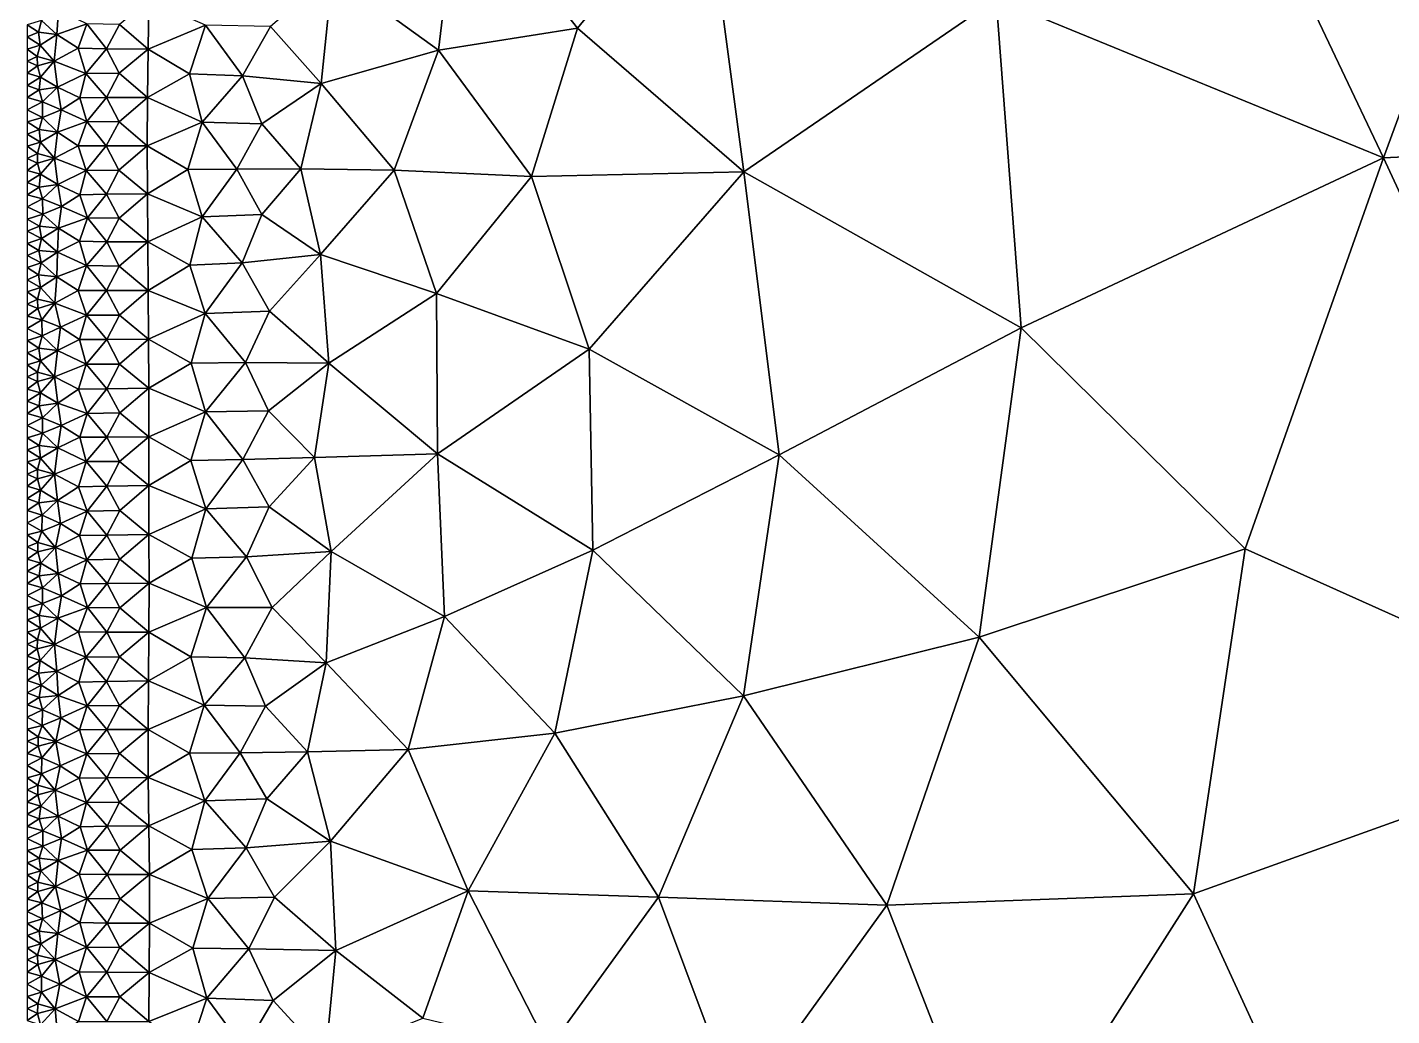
# Model space of a CAD drawing. Header units: metres. Extents: x 0 to 72, y -280 to 0.
# Drawn here: x 0.2 to 22.68, y -97.57 to -81.28 of the extents above; entities that cross this region are included whole.
import ezdxf

# ---------------------------------------------------------------- set-up
doc = ezdxf.new("R2010")
doc.units = ezdxf.units.M

msp = doc.modelspace()

# ---------------------------------------------------------------- linework, layer by layer
at = {"layer": 'layer', "color": 0}
for points in [[(22.5477, -83.4342), (25.9677, -74.1256), (19.5808, -77.1891)], [(32.4599, -82.9655), (25.9677, -74.1256), (22.5477, -83.4342)], [(22.5477, -83.4342), (19.5808, -77.1891), (16.1632, -80.8163)], [(7.31518, -78.8175), (5.22955, -80.3966), (6.97713, -81.658)], [(9.26781, -81.2974), (7.31518, -78.8175), (6.97713, -81.658)], [(9.26781, -81.2974), (11.3529, -78.7464), (7.31518, -78.8175)], [(12.0063, -83.6623), (11.3529, -78.7464), (9.26781, -81.2974)], [(12.0063, -83.6623), (16.1632, -80.8163), (11.3529, -78.7464)], [(5.22955, -80.3966), (4.20639, -81.268), (5.044, -82.2097)], [(5.22955, -80.3966), (5.044, -82.2097), (6.97713, -81.658)], [(2.20169, -80.8409), (1.72063, -81.2363), (2.19287, -81.6421)], [(2.20169, -80.8409), (2.19287, -81.6421), (3.13598, -81.2492)], [(16.5774, -86.2342), (16.1632, -80.8163), (12.0063, -83.6623)], [(16.5774, -86.2342), (22.5477, -83.4342), (16.1632, -80.8163)], [(0.714397, -80.9994), (0.431498, -81.1684), (0.687409, -81.4002)], [(0.714397, -80.9994), (0.687409, -81.4002), (1.17971, -81.2245)], [(0.431498, -81.1684), (0.2, -81.241), (0.386723, -81.3652)], [(0.2, -81.241), (0.2, -81.4412), (0.386723, -81.3652)], [(0.386723, -81.3652), (0.2, -81.4412), (0.414214, -81.5749)], [(0.431498, -81.1684), (0.386723, -81.3652), (0.687409, -81.4002)], [(0.386723, -81.3652), (0.414214, -81.5749), (0.687409, -81.4002)], [(1.17971, -81.2245), (0.687409, -81.4002), (1.03721, -81.6288)], [(1.17971, -81.2245), (1.03721, -81.6288), (1.50266, -81.6363)], [(1.17971, -81.2245), (1.50266, -81.6363), (1.72063, -81.2363)], [(1.72063, -81.2363), (1.50266, -81.6363), (2.19287, -81.6421)], [(3.13598, -81.2492), (2.19287, -81.6421), (2.87479, -82.0506)], [(3.13598, -81.2492), (2.87479, -82.0506), (3.74427, -82.0806)], [(3.13598, -81.2492), (3.74427, -82.0806), (4.20639, -81.268)], [(4.20639, -81.268), (3.74427, -82.0806), (5.044, -82.2097)], [(8.50679, -83.7394), (9.26781, -81.2974), (6.97713, -81.658)], [(8.50679, -83.7394), (12.0063, -83.6623), (9.26781, -81.2974)], [(0.2, -81.4412), (0.2, -81.6413), (0.414214, -81.5749)], [(0.414214, -81.5749), (0.2, -81.6413), (0.365286, -81.7629)], [(0.414214, -81.5749), (0.365286, -81.7629), (0.645057, -81.8384)], [(0.687409, -81.4002), (0.414214, -81.5749), (0.645057, -81.8384)], [(0.687409, -81.4002), (0.645057, -81.8384), (1.03721, -81.6288)], [(0.2, -81.6413), (0.2, -81.8415), (0.365286, -81.7629)], [(0.365286, -81.7629), (0.2, -81.8415), (0.365823, -81.9178)], [(0.365286, -81.7629), (0.365823, -81.9178), (0.645057, -81.8384)], [(1.03721, -81.6288), (0.645057, -81.8384), (1.16703, -82.0438)], [(1.03721, -81.6288), (1.16703, -82.0438), (1.50266, -81.6363)], [(1.50266, -81.6363), (1.16703, -82.0438), (1.71233, -82.0414)], [(1.50266, -81.6363), (1.71233, -82.0414), (2.19287, -81.6421)], [(2.19287, -81.6421), (1.71233, -82.0414), (2.18275, -82.4426)], [(2.19287, -81.6421), (2.18275, -82.4426), (2.87479, -82.0506)], [(6.97713, -81.658), (5.044, -82.2097), (6.24496, -83.6361)], [(6.24496, -83.6361), (8.50679, -83.7394), (6.97713, -81.658)], [(0.2, -81.8415), (0.2, -82.0416), (0.365823, -81.9178)], [(0.365823, -81.9178), (0.2, -82.0416), (0.417629, -82.1045)], [(0.2, -82.0416), (0.2, -82.2418), (0.417629, -82.1045)], [(0.365823, -81.9178), (0.417629, -82.1045), (0.645057, -81.8384)], [(0.645057, -81.8384), (0.417629, -82.1045), (0.699937, -82.2721)], [(0.645057, -81.8384), (0.699937, -82.2721), (1.16703, -82.0438)], [(1.16703, -82.0438), (0.699937, -82.2721), (1.0637, -82.4473)], [(1.16703, -82.0438), (1.0637, -82.4473), (1.50488, -82.442)], [(1.16703, -82.0438), (1.50488, -82.442), (1.71233, -82.0414)], [(1.71233, -82.0414), (1.50488, -82.442), (2.18275, -82.4426)], [(2.87479, -82.0506), (2.18275, -82.4426), (3.08194, -82.847)], [(2.87479, -82.0506), (3.08194, -82.847), (3.74427, -82.0806)], [(0.417629, -82.1045), (0.2, -82.2418), (0.393852, -82.3149)], [(0.2, -82.2418), (0.2, -82.442), (0.393852, -82.3149)], [(0.417629, -82.1045), (0.393852, -82.3149), (0.699937, -82.2721)], [(0.393852, -82.3149), (0.450537, -82.5137), (0.699937, -82.2721)], [(0.699937, -82.2721), (0.450537, -82.5137), (0.758349, -82.6416)], [(0.699937, -82.2721), (0.758349, -82.6416), (1.0637, -82.4473)], [(3.74427, -82.0806), (3.08194, -82.847), (4.06466, -82.8713)], [(3.74427, -82.0806), (4.06466, -82.8713), (5.044, -82.2097)], [(5.044, -82.2097), (4.06466, -82.8713), (4.7096, -83.6154)], [(5.044, -82.2097), (4.7096, -83.6154), (6.24496, -83.6361)], [(0.393852, -82.3149), (0.2, -82.442), (0.450537, -82.5137)], [(0.2, -82.442), (0.2, -82.6421), (0.450537, -82.5137)], [(1.0637, -82.4473), (0.758349, -82.6416), (1.18344, -82.8363)], [(1.0637, -82.4473), (1.18344, -82.8363), (1.50488, -82.442)], [(1.50488, -82.442), (1.18344, -82.8363), (1.71222, -82.8396)], [(1.50488, -82.442), (1.71222, -82.8396), (2.18275, -82.4426)], [(2.18275, -82.4426), (1.71222, -82.8396), (2.17643, -83.2373)], [(2.18275, -82.4426), (2.17643, -83.2373), (3.08194, -82.847)], [(0.450537, -82.5137), (0.2, -82.6421), (0.450513, -82.7697)], [(0.2, -82.6421), (0.2, -82.8423), (0.450513, -82.7697)], [(0.450537, -82.5137), (0.450513, -82.7697), (0.758349, -82.6416)], [(0.758349, -82.6416), (0.450513, -82.7697), (0.699696, -83.0101)], [(0.758349, -82.6416), (0.699696, -83.0101), (1.18344, -82.8363)], [(0.450513, -82.7697), (0.2, -82.8423), (0.393839, -82.9686)], [(0.2, -82.8423), (0.2, -83.0424), (0.393839, -82.9686)], [(0.450513, -82.7697), (0.393839, -82.9686), (0.699696, -83.0101)], [(1.18344, -82.8363), (0.699696, -83.0101), (1.04107, -83.234)], [(1.18344, -82.8363), (1.04107, -83.234), (1.49971, -83.2384)], [(1.18344, -82.8363), (1.49971, -83.2384), (1.71222, -82.8396)], [(1.71222, -82.8396), (1.49971, -83.2384), (2.17643, -83.2373)], [(3.08194, -82.847), (2.17643, -83.2373), (2.84376, -83.6276)], [(3.08194, -82.847), (2.84376, -83.6276), (3.6524, -83.6219)], [(3.08194, -82.847), (3.6524, -83.6219), (4.06466, -82.8713)], [(4.06466, -82.8713), (3.6524, -83.6219), (4.7096, -83.6154)], [(0.393839, -82.9686), (0.2, -83.0424), (0.418299, -83.1783)], [(0.2, -83.0424), (0.2, -83.2426), (0.418299, -83.1783)], [(0.418299, -83.1783), (0.2, -83.2426), (0.367022, -83.3649)], [(0.418299, -83.1783), (0.367022, -83.3649), (0.648532, -83.441)], [(0.393839, -82.9686), (0.418299, -83.1783), (0.699696, -83.0101)], [(0.699696, -83.0101), (0.418299, -83.1783), (0.648532, -83.441)], [(0.699696, -83.0101), (0.648532, -83.441), (1.04107, -83.234)], [(26.9243, -92.8674), (32.4599, -82.9655), (22.5477, -83.4342)], [(0.2, -83.2426), (0.2, -83.4428), (0.367022, -83.3649)], [(0.367022, -83.3649), (0.2, -83.4428), (0.367111, -83.5195)], [(0.367022, -83.3649), (0.367111, -83.5195), (0.648532, -83.441)], [(1.04107, -83.234), (0.648532, -83.441), (1.16819, -83.643)], [(1.04107, -83.234), (1.16819, -83.643), (1.49971, -83.2384)], [(1.49971, -83.2384), (1.16819, -83.643), (1.70862, -83.6372)], [(1.49971, -83.2384), (1.70862, -83.6372), (2.17643, -83.2373)], [(2.17643, -83.2373), (1.70862, -83.6372), (2.17843, -84.0277)], [(2.17643, -83.2373), (2.17843, -84.0277), (2.84376, -83.6276)], [(0.2, -83.4428), (0.2, -83.6429), (0.367111, -83.5195)], [(0.367111, -83.5195), (0.2, -83.6429), (0.419015, -83.7055)], [(0.367111, -83.5195), (0.419015, -83.7055), (0.648532, -83.441)], [(0.648532, -83.441), (0.419015, -83.7055), (0.702464, -83.8711)], [(0.648532, -83.441), (0.702464, -83.8711), (1.16819, -83.643)], [(2.84376, -83.6276), (2.17843, -84.0277), (3.08271, -84.4048)], [(2.84376, -83.6276), (3.08271, -84.4048), (3.6524, -83.6219)], [(3.6524, -83.6219), (3.08271, -84.4048), (4.06329, -84.3659)], [(3.6524, -83.6219), (4.06329, -84.3659), (4.7096, -83.6154)], [(4.7096, -83.6154), (4.06329, -84.3659), (5.03169, -85.0295)], [(4.7096, -83.6154), (5.03169, -85.0295), (6.24496, -83.6361)], [(20.27, -89.8794), (22.5477, -83.4342), (16.5774, -86.2342)], [(26.9243, -92.8674), (22.5477, -83.4342), (20.27, -89.8794)], [(0.2, -83.6429), (0.2, -83.8431), (0.419015, -83.7055)], [(0.419015, -83.7055), (0.2, -83.8431), (0.39505, -83.9151)], [(0.2, -83.8431), (0.2, -84.0432), (0.39505, -83.9151)], [(0.419015, -83.7055), (0.39505, -83.9151), (0.702464, -83.8711)], [(1.16819, -83.643), (0.702464, -83.8711), (1.06722, -84.0426)], [(1.16819, -83.643), (1.06722, -84.0426), (1.50623, -84.0348)], [(1.16819, -83.643), (1.50623, -84.0348), (1.70862, -83.6372)], [(1.70862, -83.6372), (1.50623, -84.0348), (2.17843, -84.0277)], [(6.94541, -85.6692), (6.24496, -83.6361), (5.03169, -85.0295)], [(6.94541, -85.6692), (8.50679, -83.7394), (6.24496, -83.6361)], [(9.46079, -86.5867), (8.50679, -83.7394), (6.94541, -85.6692)], [(9.46079, -86.5867), (12.0063, -83.6623), (8.50679, -83.7394)], [(12.5882, -88.3275), (12.0063, -83.6623), (9.46079, -86.5867)], [(12.5882, -88.3275), (16.5774, -86.2342), (12.0063, -83.6623)], [(0.39505, -83.9151), (0.2, -84.0432), (0.452889, -84.1123)], [(0.2, -84.0432), (0.2, -84.2434), (0.452889, -84.1123)], [(0.39505, -83.9151), (0.452889, -84.1123), (0.702464, -83.8711)], [(0.702464, -83.8711), (0.452889, -84.1123), (0.764077, -84.2354)], [(0.702464, -83.8711), (0.764077, -84.2354), (1.06722, -84.0426)], [(1.06722, -84.0426), (0.764077, -84.2354), (1.19109, -84.4241)], [(1.06722, -84.0426), (1.19109, -84.4241), (1.50623, -84.0348)], [(1.50623, -84.0348), (1.19109, -84.4241), (1.7166, -84.427)], [(1.50623, -84.0348), (1.7166, -84.427), (2.17843, -84.0277)], [(2.17843, -84.0277), (1.7166, -84.427), (2.18576, -84.819)], [(2.17843, -84.0277), (2.18576, -84.819), (3.08271, -84.4048)], [(0.452889, -84.1123), (0.2, -84.2434), (0.455454, -84.3653)], [(0.2, -84.2434), (0.2, -84.4436), (0.455454, -84.3653)], [(0.452889, -84.1123), (0.455454, -84.3653), (0.764077, -84.2354)], [(0.764077, -84.2354), (0.455454, -84.3653), (0.714739, -84.5937)], [(0.764077, -84.2354), (0.714739, -84.5937), (1.19109, -84.4241)], [(0.455454, -84.3653), (0.2, -84.4436), (0.400894, -84.5627)], [(0.2, -84.4436), (0.2, -84.6437), (0.400894, -84.5627)], [(0.455454, -84.3653), (0.400894, -84.5627), (0.714739, -84.5937)], [(1.19109, -84.4241), (0.714739, -84.5937), (1.05812, -84.8089)], [(1.19109, -84.4241), (1.05812, -84.8089), (1.50807, -84.8202)], [(1.19109, -84.4241), (1.50807, -84.8202), (1.7166, -84.427)], [(1.7166, -84.427), (1.50807, -84.8202), (2.18576, -84.819)], [(3.08271, -84.4048), (2.18576, -84.819), (2.8765, -85.2028)], [(3.08271, -84.4048), (2.8765, -85.2028), (3.74092, -85.1625)], [(3.08271, -84.4048), (3.74092, -85.1625), (4.06329, -84.3659)], [(4.06329, -84.3659), (3.74092, -85.1625), (5.03169, -85.0295)], [(0.400894, -84.5627), (0.2, -84.6437), (0.434361, -84.7657)], [(0.2, -84.6437), (0.2, -84.8439), (0.434361, -84.7657)], [(0.400894, -84.5627), (0.434361, -84.7657), (0.714739, -84.5937)], [(0.714739, -84.5937), (0.434361, -84.7657), (0.698417, -84.9871)], [(0.714739, -84.5937), (0.698417, -84.9871), (1.05812, -84.8089)], [(0.434361, -84.7657), (0.2, -84.8439), (0.392071, -84.9618)], [(0.2, -84.8439), (0.2, -85.044), (0.392071, -84.9618)], [(0.392071, -84.9618), (0.2, -85.044), (0.427231, -85.1662)], [(0.434361, -84.7657), (0.392071, -84.9618), (0.698417, -84.9871)], [(0.392071, -84.9618), (0.427231, -85.1662), (0.698417, -84.9871)], [(1.05812, -84.8089), (0.698417, -84.9871), (1.17371, -85.2112)], [(1.05812, -84.8089), (1.17371, -85.2112), (1.50807, -84.8202)], [(1.50807, -84.8202), (1.17371, -85.2112), (1.71578, -85.2205)], [(1.50807, -84.8202), (1.71578, -85.2205), (2.18576, -84.819)], [(2.18576, -84.819), (1.71578, -85.2205), (2.19419, -85.6184)], [(2.18576, -84.819), (2.19419, -85.6184), (2.8765, -85.2028)], [(0.2, -85.044), (0.2, -85.2442), (0.427231, -85.1662)], [(0.427231, -85.1662), (0.2, -85.2442), (0.386179, -85.3649)], [(0.427231, -85.1662), (0.386179, -85.3649), (0.686199, -85.394)], [(0.698417, -84.9871), (0.427231, -85.1662), (0.686199, -85.394)], [(0.698417, -84.9871), (0.686199, -85.394), (1.17371, -85.2112)], [(2.8765, -85.2028), (2.19419, -85.6184), (3.13286, -86.0006)], [(2.8765, -85.2028), (3.13286, -86.0006), (3.74092, -85.1625)], [(3.74092, -85.1625), (3.13286, -86.0006), (4.19315, -85.9636)], [(3.74092, -85.1625), (4.19315, -85.9636), (5.03169, -85.0295)], [(5.03169, -85.0295), (4.19315, -85.9636), (5.17107, -86.8191)], [(5.03169, -85.0295), (5.17107, -86.8191), (6.94541, -85.6692)], [(0.2, -85.2442), (0.2, -85.4444), (0.386179, -85.3649)], [(0.386179, -85.3649), (0.2, -85.4444), (0.416527, -85.5734)], [(0.386179, -85.3649), (0.416527, -85.5734), (0.686199, -85.394)], [(0.686199, -85.394), (0.416527, -85.5734), (0.656488, -85.8291)], [(0.686199, -85.394), (0.656488, -85.8291), (1.0407, -85.6183)], [(1.17371, -85.2112), (0.686199, -85.394), (1.0407, -85.6183)], [(1.17371, -85.2112), (1.0407, -85.6183), (1.50462, -85.6219)], [(1.17371, -85.2112), (1.50462, -85.6219), (1.71578, -85.2205)], [(1.71578, -85.2205), (1.50462, -85.6219), (2.19419, -85.6184)], [(0.2, -85.4444), (0.2, -85.6445), (0.416527, -85.5734)], [(0.416527, -85.5734), (0.2, -85.6445), (0.369406, -85.7622)], [(0.2, -85.6445), (0.2, -85.8447), (0.369406, -85.7622)], [(0.416527, -85.5734), (0.369406, -85.7622), (0.656488, -85.8291)], [(1.0407, -85.6183), (0.656488, -85.8291), (1.17729, -86.0265)], [(1.0407, -85.6183), (1.17729, -86.0265), (1.50462, -85.6219)], [(1.50462, -85.6219), (1.17729, -86.0265), (1.71903, -86.0262)], [(1.50462, -85.6219), (1.71903, -86.0262), (2.19419, -85.6184)], [(2.19419, -85.6184), (1.71903, -86.0262), (2.19947, -86.4242)], [(2.19419, -85.6184), (2.19947, -86.4242), (3.13286, -86.0006)], [(0.369406, -85.7622), (0.2, -85.8447), (0.372779, -85.9175)], [(0.2, -85.8447), (0.2, -86.0448), (0.372779, -85.9175)], [(0.369406, -85.7622), (0.372779, -85.9175), (0.656488, -85.8291)], [(0.372779, -85.9175), (0.437092, -86.1053), (0.656488, -85.8291)], [(0.656488, -85.8291), (0.437092, -86.1053), (0.746502, -86.2276)], [(0.656488, -85.8291), (0.746502, -86.2276), (1.17729, -86.0265)], [(6.95663, -88.3142), (6.94541, -85.6692), (5.17107, -86.8191)], [(6.95663, -88.3142), (9.46079, -86.5867), (6.94541, -85.6692)], [(0.372779, -85.9175), (0.2, -86.0448), (0.437092, -86.1053)], [(0.2, -86.0448), (0.2, -86.245), (0.437092, -86.1053)], [(0.437092, -86.1053), (0.2, -86.245), (0.445888, -86.3668)], [(0.437092, -86.1053), (0.445888, -86.3668), (0.746502, -86.2276)], [(1.17729, -86.0265), (0.746502, -86.2276), (1.06114, -86.4261)], [(1.17729, -86.0265), (1.06114, -86.4261), (1.5087, -86.4294)], [(1.17729, -86.0265), (1.5087, -86.4294), (1.71903, -86.0262)], [(1.71903, -86.0262), (1.5087, -86.4294), (2.19947, -86.4242)], [(3.13286, -86.0006), (2.19947, -86.4242), (2.89989, -86.8179)], [(3.13286, -86.0006), (2.89989, -86.8179), (3.79375, -86.8055)], [(3.13286, -86.0006), (3.79375, -86.8055), (4.19315, -85.9636)], [(4.19315, -85.9636), (3.79375, -86.8055), (5.17107, -86.8191)], [(0.2, -86.245), (0.2, -86.4452), (0.445888, -86.3668)], [(0.746502, -86.2276), (0.445888, -86.3668), (0.698116, -86.6072)], [(0.746502, -86.2276), (0.698116, -86.6072), (1.06114, -86.4261)], [(15.8819, -91.3321), (16.5774, -86.2342), (12.5882, -88.3275)], [(20.27, -89.8794), (16.5774, -86.2342), (15.8819, -91.3321)], [(0.445888, -86.3668), (0.2, -86.4452), (0.392552, -86.5691)], [(0.2, -86.4452), (0.2, -86.6453), (0.392552, -86.5691)], [(0.445888, -86.3668), (0.392552, -86.5691), (0.698116, -86.6072)], [(1.06114, -86.4261), (0.698116, -86.6072), (1.17018, -86.8329)], [(1.06114, -86.4261), (1.17018, -86.8329), (1.5087, -86.4294)], [(1.5087, -86.4294), (1.17018, -86.8329), (1.71924, -86.833)], [(1.5087, -86.4294), (1.71924, -86.833), (2.19947, -86.4242)], [(2.19947, -86.4242), (1.71924, -86.833), (2.20055, -87.231)], [(2.19947, -86.4242), (2.20055, -87.231), (2.89989, -86.8179)], [(0.392552, -86.5691), (0.2, -86.6453), (0.417826, -86.7797)], [(0.2, -86.6453), (0.2, -86.8455), (0.417826, -86.7797)], [(0.417826, -86.7797), (0.2, -86.8455), (0.366923, -86.9674)], [(0.417826, -86.7797), (0.366923, -86.9674), (0.648606, -87.0432)], [(0.392552, -86.5691), (0.417826, -86.7797), (0.698116, -86.6072)], [(0.698116, -86.6072), (0.417826, -86.7797), (0.648606, -87.0432)], [(0.698116, -86.6072), (0.648606, -87.0432), (1.17018, -86.8329)], [(9.52059, -89.9004), (9.46079, -86.5867), (6.95663, -88.3142)], [(9.52059, -89.9004), (12.5882, -88.3275), (9.46079, -86.5867)], [(0.2, -86.8455), (0.2, -87.0456), (0.366923, -86.9674)], [(0.366923, -86.9674), (0.2, -87.0456), (0.367028, -87.1222)], [(0.366923, -86.9674), (0.367028, -87.1222), (0.648606, -87.0432)], [(1.17018, -86.8329), (0.648606, -87.0432), (1.04398, -87.2483)], [(1.17018, -86.8329), (1.04398, -87.2483), (1.50839, -87.2394)], [(1.17018, -86.8329), (1.50839, -87.2394), (1.71924, -86.833)], [(1.71924, -86.833), (1.50839, -87.2394), (2.20055, -87.231)], [(2.89989, -86.8179), (2.20055, -87.231), (3.13423, -87.6188)], [(2.89989, -86.8179), (3.13423, -87.6188), (3.79375, -86.8055)], [(3.79375, -86.8055), (3.13423, -87.6188), (4.17443, -87.6049)], [(3.79375, -86.8055), (4.17443, -87.6049), (5.17107, -86.8191)], [(5.17107, -86.8191), (4.17443, -87.6049), (4.93492, -88.3731)], [(5.17107, -86.8191), (4.93492, -88.3731), (6.95663, -88.3142)], [(0.2, -87.0456), (0.2, -87.2458), (0.367028, -87.1222)], [(0.367028, -87.1222), (0.2, -87.2458), (0.418686, -87.3087)], [(0.367028, -87.1222), (0.418686, -87.3087), (0.648606, -87.0432)], [(0.648606, -87.0432), (0.418686, -87.3087), (0.701195, -87.4756)], [(0.648606, -87.0432), (0.701195, -87.4756), (1.04398, -87.2483)], [(1.50839, -87.2394), (1.72362, -87.6394), (2.20055, -87.231)], [(2.20055, -87.231), (1.72362, -87.6394), (2.20022, -88.0342)], [(2.20055, -87.231), (2.20022, -88.0342), (3.13423, -87.6188)], [(0.2, -87.2458), (0.2, -87.446), (0.418686, -87.3087)], [(0.418686, -87.3087), (0.2, -87.446), (0.394414, -87.5189)], [(0.2, -87.446), (0.2, -87.6461), (0.394414, -87.5189)], [(0.418686, -87.3087), (0.394414, -87.5189), (0.701195, -87.4756)], [(1.04398, -87.2483), (0.701195, -87.4756), (1.1886, -87.6467)], [(1.04398, -87.2483), (1.1886, -87.6467), (1.50839, -87.2394)], [(1.50839, -87.2394), (1.1886, -87.6467), (1.72362, -87.6394)], [(0.394414, -87.5189), (0.2, -87.6461), (0.451357, -87.7175)], [(0.2, -87.6461), (0.2, -87.8463), (0.451357, -87.7175)], [(0.394414, -87.5189), (0.451357, -87.7175), (0.701195, -87.4756)], [(0.701195, -87.4756), (0.451357, -87.7175), (0.76066, -87.8444)], [(0.701195, -87.4756), (0.76066, -87.8444), (1.1886, -87.6467)], [(1.1886, -87.6467), (0.76066, -87.8444), (1.06788, -88.0377)], [(1.1886, -87.6467), (1.06788, -88.0377), (1.5128, -88.0402)], [(1.1886, -87.6467), (1.5128, -88.0402), (1.72362, -87.6394)], [(1.72362, -87.6394), (1.5128, -88.0402), (2.20022, -88.0342)], [(3.13423, -87.6188), (2.20022, -88.0342), (2.89222, -88.4246)], [(3.13423, -87.6188), (2.89222, -88.4246), (3.75209, -88.406)], [(3.13423, -87.6188), (3.75209, -88.406), (4.17443, -87.6049)], [(4.17443, -87.6049), (3.75209, -88.406), (4.93492, -88.3731)], [(0.451357, -87.7175), (0.2, -87.8463), (0.451557, -87.9737)], [(0.2, -87.8463), (0.2, -88.0464), (0.451557, -87.9737)], [(0.451357, -87.7175), (0.451557, -87.9737), (0.76066, -87.8444)], [(0.76066, -87.8444), (0.451557, -87.9737), (0.702411, -88.2144)], [(0.76066, -87.8444), (0.702411, -88.2144), (1.06788, -88.0377)], [(0.451557, -87.9737), (0.2, -88.0464), (0.394639, -88.1729)], [(0.2, -88.0464), (0.2, -88.2466), (0.394639, -88.1729)], [(0.451557, -87.9737), (0.394639, -88.1729), (0.702411, -88.2144)], [(1.06788, -88.0377), (0.702411, -88.2144), (1.17221, -88.4402)], [(1.06788, -88.0377), (1.17221, -88.4402), (1.5128, -88.0402)], [(1.5128, -88.0402), (1.17221, -88.4402), (1.72028, -88.4402)], [(1.5128, -88.0402), (1.72028, -88.4402), (2.20022, -88.0342)], [(2.20022, -88.0342), (1.72028, -88.4402), (2.20086, -88.837)], [(2.20022, -88.0342), (2.20086, -88.837), (2.89222, -88.4246)], [(0.394639, -88.1729), (0.2, -88.2466), (0.418908, -88.383)], [(0.2, -88.2466), (0.2, -88.4468), (0.418908, -88.383)], [(0.394639, -88.1729), (0.418908, -88.383), (0.702411, -88.2144)], [(0.702411, -88.2144), (0.418908, -88.383), (0.648815, -88.6476)], [(0.702411, -88.2144), (0.648815, -88.6476), (1.17221, -88.4402)], [(4.93492, -88.3731), (5.20945, -89.9248), (6.95663, -88.3142)], [(7.0757, -90.9958), (6.95663, -88.3142), (5.20945, -89.9248)], [(7.0757, -90.9958), (9.52059, -89.9004), (6.95663, -88.3142)], [(12.0035, -92.2995), (12.5882, -88.3275), (9.52059, -89.9004)], [(15.8819, -91.3321), (12.5882, -88.3275), (12.0035, -92.2995)], [(0.418908, -88.383), (0.2, -88.4468), (0.367115, -88.5698)], [(0.2, -88.4468), (0.2, -88.6469), (0.367115, -88.5698)], [(0.367115, -88.5698), (0.2, -88.6469), (0.366931, -88.7247)], [(0.367115, -88.5698), (0.366931, -88.7247), (0.648815, -88.6476)], [(0.418908, -88.383), (0.367115, -88.5698), (0.648815, -88.6476)], [(1.17221, -88.4402), (0.648815, -88.6476), (1.04292, -88.8546)], [(1.17221, -88.4402), (1.04292, -88.8546), (1.50808, -88.846)], [(1.17221, -88.4402), (1.50808, -88.846), (1.72028, -88.4402)], [(1.72028, -88.4402), (1.50808, -88.846), (2.20086, -88.837)], [(2.89222, -88.4246), (2.20086, -88.837), (3.14042, -89.2204)], [(2.89222, -88.4246), (3.14042, -89.2204), (3.75209, -88.406)], [(3.75209, -88.406), (3.14042, -89.2204), (4.18605, -89.1872)], [(3.75209, -88.406), (4.18605, -89.1872), (4.93492, -88.3731)], [(4.93492, -88.3731), (4.18605, -89.1872), (5.20945, -89.9248)], [(0.2, -88.6469), (0.2, -88.8471), (0.366931, -88.7247)], [(0.366931, -88.7247), (0.2, -88.8471), (0.417835, -88.9119)], [(0.366931, -88.7247), (0.417835, -88.9119), (0.648815, -88.6476)], [(0.648815, -88.6476), (0.417835, -88.9119), (0.697803, -89.0822)], [(0.648815, -88.6476), (0.697803, -89.0822), (1.04292, -88.8546)], [(0.2, -88.8471), (0.2, -89.0472), (0.417835, -88.9119)], [(0.417835, -88.9119), (0.2, -89.0472), (0.392594, -89.1225)], [(0.417835, -88.9119), (0.392594, -89.1225), (0.697803, -89.0822)], [(1.04292, -88.8546), (0.697803, -89.0822), (1.1849, -89.2565)], [(1.04292, -88.8546), (1.1849, -89.2565), (1.50808, -88.846)], [(1.50808, -88.846), (1.1849, -89.2565), (1.72371, -89.2466)], [(1.50808, -88.846), (1.72371, -89.2466), (2.20086, -88.837)], [(2.20086, -88.837), (1.72371, -89.2466), (2.20517, -89.6411)], [(2.20086, -88.837), (2.20517, -89.6411), (3.14042, -89.2204)], [(0.2, -89.0472), (0.2, -89.2474), (0.392594, -89.1225)], [(0.392594, -89.1225), (0.2, -89.2474), (0.446388, -89.324)], [(0.2, -89.2474), (0.2, -89.4476), (0.446388, -89.324)], [(0.392594, -89.1225), (0.446388, -89.324), (0.697803, -89.0822)], [(0.697803, -89.0822), (0.446388, -89.324), (0.748496, -89.4598)], [(0.697803, -89.0822), (0.748496, -89.4598), (1.1849, -89.2565)], [(1.1849, -89.2565), (1.51321, -89.6511), (1.72371, -89.2466)], [(1.72371, -89.2466), (1.51321, -89.6511), (2.20517, -89.6411)], [(3.14042, -89.2204), (2.20517, -89.6411), (2.90998, -90.0331)], [(3.14042, -89.2204), (2.90998, -90.0331), (3.81332, -90.0094)], [(3.14042, -89.2204), (3.81332, -90.0094), (4.18605, -89.1872)], [(4.18605, -89.1872), (3.81332, -90.0094), (5.20945, -89.9248)], [(0.446388, -89.324), (0.2, -89.4476), (0.438925, -89.5847)], [(0.2, -89.4476), (0.2, -89.6477), (0.438925, -89.5847)], [(0.446388, -89.324), (0.438925, -89.5847), (0.748496, -89.4598)], [(0.748496, -89.4598), (0.438925, -89.5847), (0.663106, -89.8567)], [(0.748496, -89.4598), (0.663106, -89.8567), (1.05819, -89.6561)], [(1.1849, -89.2565), (0.748496, -89.4598), (1.05819, -89.6561)], [(1.1849, -89.2565), (1.05819, -89.6561), (1.51321, -89.6511)], [(0.438925, -89.5847), (0.2, -89.6477), (0.374983, -89.7728)], [(0.2, -89.6477), (0.2, -89.8479), (0.374983, -89.7728)], [(0.438925, -89.5847), (0.374983, -89.7728), (0.663106, -89.8567)], [(1.05819, -89.6561), (0.663106, -89.8567), (1.17945, -90.0576)], [(1.05819, -89.6561), (1.17945, -90.0576), (1.51321, -89.6511)], [(1.51321, -89.6511), (1.17945, -90.0576), (1.72563, -90.0494)], [(1.51321, -89.6511), (1.72563, -90.0494), (2.20517, -89.6411)], [(2.20517, -89.6411), (1.72563, -90.0494), (2.20776, -90.4459)], [(2.20517, -89.6411), (2.20776, -90.4459), (2.90998, -90.0331)], [(0.374983, -89.7728), (0.2, -89.8479), (0.372359, -89.9279)], [(0.2, -89.8479), (0.2, -90.048), (0.372359, -89.9279)], [(0.372359, -89.9279), (0.2, -90.048), (0.423272, -90.1144)], [(0.374983, -89.7728), (0.372359, -89.9279), (0.663106, -89.8567)], [(0.372359, -89.9279), (0.423272, -90.1144), (0.663106, -89.8567)], [(0.663106, -89.8567), (0.423272, -90.1144), (0.707074, -90.2827)], [(0.663106, -89.8567), (0.707074, -90.2827), (1.17945, -90.0576)], [(3.81332, -90.0094), (4.23278, -90.8424), (5.20945, -89.9248)], [(5.20945, -89.9248), (4.23278, -90.8424), (5.12507, -91.759)], [(5.20945, -89.9248), (5.12507, -91.759), (7.0757, -90.9958)], [(8.89451, -92.9146), (9.52059, -89.9004), (7.0757, -90.9958)], [(12.0035, -92.2995), (9.52059, -89.9004), (8.89451, -92.9146)], [(19.4148, -95.5612), (20.27, -89.8794), (15.8819, -91.3321)], [(19.4148, -95.5612), (26.9243, -92.8674), (20.27, -89.8794)], [(0.2, -90.048), (0.2, -90.2482), (0.423272, -90.1144)], [(0.423272, -90.1144), (0.2, -90.2482), (0.396714, -90.323)], [(0.423272, -90.1144), (0.396714, -90.323), (0.707074, -90.2827)], [(1.17945, -90.0576), (0.707074, -90.2827), (1.07141, -90.4573)], [(1.17945, -90.0576), (1.07141, -90.4573), (1.51725, -90.4507)], [(1.17945, -90.0576), (1.51725, -90.4507), (1.72563, -90.0494)], [(1.72563, -90.0494), (1.51725, -90.4507), (2.20776, -90.4459)], [(2.90998, -90.0331), (2.20776, -90.4459), (3.15268, -90.8446)], [(2.90998, -90.0331), (3.15268, -90.8446), (3.81332, -90.0094)], [(3.81332, -90.0094), (3.15268, -90.8446), (4.23278, -90.8424)], [(0.2, -90.2482), (0.2, -90.4484), (0.396714, -90.323)], [(0.396714, -90.323), (0.2, -90.4484), (0.452983, -90.5217)], [(0.396714, -90.323), (0.452983, -90.5217), (0.707074, -90.2827)], [(0.707074, -90.2827), (0.452983, -90.5217), (0.762401, -90.6505)], [(0.707074, -90.2827), (0.762401, -90.6505), (1.07141, -90.4573)], [(0.2, -90.4484), (0.2, -90.6485), (0.452983, -90.5217)], [(0.452983, -90.5217), (0.2, -90.6485), (0.451749, -90.7773)], [(0.452983, -90.5217), (0.451749, -90.7773), (0.762401, -90.6505)], [(1.07141, -90.4573), (0.762401, -90.6505), (1.19021, -90.8461)], [(1.07141, -90.4573), (1.19021, -90.8461), (1.51725, -90.4507)], [(1.51725, -90.4507), (1.19021, -90.8461), (1.72657, -90.8489)], [(1.51725, -90.4507), (1.72657, -90.8489), (2.20776, -90.4459)], [(2.20776, -90.4459), (1.72657, -90.8489), (2.2028, -91.2513)], [(2.20776, -90.4459), (2.2028, -91.2513), (3.15268, -90.8446)], [(0.2, -90.6485), (0.2, -90.8487), (0.451749, -90.7773)], [(0.451749, -90.7773), (0.2, -90.8487), (0.394179, -90.976)], [(0.451749, -90.7773), (0.394179, -90.976), (0.701018, -91.0191)], [(0.762401, -90.6505), (0.451749, -90.7773), (0.701018, -91.0191)], [(0.762401, -90.6505), (0.701018, -91.0191), (1.19021, -90.8461)], [(0.2, -90.8487), (0.2, -91.0488), (0.394179, -90.976)], [(0.394179, -90.976), (0.2, -91.0488), (0.417909, -91.1864)], [(0.2, -91.0488), (0.2, -91.249), (0.417909, -91.1864)], [(0.394179, -90.976), (0.417909, -91.1864), (0.701018, -91.0191)], [(0.701018, -91.0191), (0.417909, -91.1864), (0.645715, -91.4527)], [(0.701018, -91.0191), (0.645715, -91.4527), (1.04293, -91.2459)], [(1.19021, -90.8461), (0.701018, -91.0191), (1.04293, -91.2459)], [(1.19021, -90.8461), (1.04293, -91.2459), (1.50839, -91.2512)], [(1.19021, -90.8461), (1.50839, -91.2512), (1.72657, -90.8489)], [(1.72657, -90.8489), (1.50839, -91.2512), (2.2028, -91.2513)], [(3.15268, -90.8446), (2.2028, -91.2513), (2.89598, -91.6564)], [(3.15268, -90.8446), (2.89598, -91.6564), (3.78279, -91.6723)], [(3.15268, -90.8446), (3.78279, -91.6723), (4.23278, -90.8424)], [(4.23278, -90.8424), (3.78279, -91.6723), (5.12507, -91.759)], [(6.4751, -93.183), (7.0757, -90.9958), (5.12507, -91.759)], [(8.89451, -92.9146), (7.0757, -90.9958), (6.4751, -93.183)], [(0.417909, -91.1864), (0.2, -91.249), (0.366024, -91.373)], [(0.2, -91.249), (0.2, -91.4492), (0.366024, -91.373)], [(0.417909, -91.1864), (0.366024, -91.373), (0.645715, -91.4527)], [(1.04293, -91.2459), (0.645715, -91.4527), (1.16615, -91.6619)], [(1.04293, -91.2459), (1.16615, -91.6619), (1.50839, -91.2512)], [(1.50839, -91.2512), (1.16615, -91.6619), (1.71751, -91.656)], [(1.50839, -91.2512), (1.71751, -91.656), (2.2028, -91.2513)], [(2.2028, -91.2513), (1.71751, -91.656), (2.19528, -92.0562)], [(2.2028, -91.2513), (2.19528, -92.0562), (2.89598, -91.6564)], [(0.366024, -91.373), (0.2, -91.4492), (0.365408, -91.5281)], [(0.2, -91.4492), (0.2, -91.6493), (0.365408, -91.5281)], [(0.366024, -91.373), (0.365408, -91.5281), (0.645715, -91.4527)], [(0.365408, -91.5281), (0.414223, -91.7165), (0.645715, -91.4527)], [(0.645715, -91.4527), (0.414223, -91.7165), (0.686691, -91.893)], [(0.645715, -91.4527), (0.686691, -91.893), (1.16615, -91.6619)], [(14.3614, -95.7486), (15.8819, -91.3321), (12.0035, -92.2995)], [(19.4148, -95.5612), (15.8819, -91.3321), (14.3614, -95.7486)], [(0.365408, -91.5281), (0.2, -91.6493), (0.414223, -91.7165)], [(0.2, -91.6493), (0.2, -91.8495), (0.414223, -91.7165)], [(0.414223, -91.7165), (0.2, -91.8495), (0.386453, -91.9264)], [(0.414223, -91.7165), (0.386453, -91.9264), (0.686691, -91.893)], [(1.16615, -91.6619), (0.686691, -91.893), (1.05196, -92.0755)], [(1.16615, -91.6619), (1.05196, -92.0755), (1.50729, -92.062)], [(1.16615, -91.6619), (1.50729, -92.062), (1.71751, -91.656)], [(1.71751, -91.656), (1.50729, -92.062), (2.19528, -92.0562)], [(2.89598, -91.6564), (2.19528, -92.0562), (3.11399, -92.4568)], [(2.89598, -91.6564), (3.11399, -92.4568), (3.78279, -91.6723)], [(3.78279, -91.6723), (3.11399, -92.4568), (4.12549, -92.4718)], [(3.78279, -91.6723), (4.12549, -92.4718), (5.12507, -91.759)], [(0.2, -91.8495), (0.2, -92.0496), (0.386453, -91.9264)], [(0.386453, -91.9264), (0.2, -92.0496), (0.430108, -92.1242)], [(0.386453, -91.9264), (0.430108, -92.1242), (0.686691, -91.893)], [(0.686691, -91.893), (0.430108, -92.1242), (0.708774, -92.2973)], [(0.686691, -91.893), (0.708774, -92.2973), (1.05196, -92.0755)], [(5.12507, -91.759), (4.12549, -92.4718), (4.81924, -93.2259)], [(5.12507, -91.759), (4.81924, -93.2259), (6.4751, -93.183)], [(0.2, -92.0496), (0.2, -92.2498), (0.430108, -92.1242)], [(0.430108, -92.1242), (0.2, -92.2498), (0.398026, -92.33)], [(0.430108, -92.1242), (0.398026, -92.33), (0.708774, -92.2973)], [(1.05196, -92.0755), (0.708774, -92.2973), (1.18819, -92.4675)], [(1.05196, -92.0755), (1.18819, -92.4675), (1.50729, -92.062)], [(1.50729, -92.062), (1.18819, -92.4675), (1.72042, -92.4588)], [(1.50729, -92.062), (1.72042, -92.4588), (2.19528, -92.0562)], [(2.19528, -92.0562), (1.72042, -92.4588), (2.192, -92.8537)], [(2.19528, -92.0562), (2.192, -92.8537), (3.11399, -92.4568)], [(0.2, -92.2498), (0.2, -92.45), (0.398026, -92.33)], [(0.398026, -92.33), (0.2, -92.45), (0.450624, -92.5299)], [(0.398026, -92.33), (0.450624, -92.5299), (0.708774, -92.2973)], [(0.708774, -92.2973), (0.450624, -92.5299), (0.754158, -92.6656)], [(0.708774, -92.2973), (0.754158, -92.6656), (1.18819, -92.4675)], [(10.6016, -95.6187), (12.0035, -92.2995), (8.89451, -92.9146)], [(14.3614, -95.7486), (12.0035, -92.2995), (10.6016, -95.6187)], [(0.2, -92.45), (0.2, -92.6501), (0.450624, -92.5299)], [(0.450624, -92.5299), (0.2, -92.6501), (0.442589, -92.7875)], [(0.450624, -92.5299), (0.442589, -92.7875), (0.754158, -92.6656)], [(1.18819, -92.4675), (0.754158, -92.6656), (1.06186, -92.8596)], [(1.18819, -92.4675), (1.06186, -92.8596), (1.51114, -92.8576)], [(1.18819, -92.4675), (1.51114, -92.8576), (1.72042, -92.4588)], [(1.72042, -92.4588), (1.51114, -92.8576), (2.192, -92.8537)], [(3.11399, -92.4568), (2.192, -92.8537), (2.87276, -93.2466)], [(3.11399, -92.4568), (2.87276, -93.2466), (3.70778, -93.2399)], [(3.11399, -92.4568), (3.70778, -93.2399), (4.12549, -92.4718)], [(4.12549, -92.4718), (3.70778, -93.2399), (4.81924, -93.2259)], [(0.2, -92.6501), (0.2, -92.8503), (0.442589, -92.7875)], [(0.442589, -92.7875), (0.2, -92.8503), (0.378522, -92.9746)], [(0.2, -92.8503), (0.2, -93.0504), (0.378522, -92.9746)], [(0.442589, -92.7875), (0.378522, -92.9746), (0.672023, -93.0556)], [(0.754158, -92.6656), (0.442589, -92.7875), (0.672023, -93.0556)], [(0.754158, -92.6656), (0.672023, -93.0556), (1.06186, -92.8596)], [(0.378522, -92.9746), (0.2, -93.0504), (0.377709, -93.1304)], [(0.2, -93.0504), (0.2, -93.2506), (0.377709, -93.1304)], [(0.378522, -92.9746), (0.377709, -93.1304), (0.672023, -93.0556)], [(0.377709, -93.1304), (0.437663, -93.321), (0.672023, -93.0556)], [(0.672023, -93.0556), (0.437663, -93.321), (0.740424, -93.4546)], [(1.06186, -92.8596), (0.672023, -93.0556), (1.18121, -93.2554)], [(0.672023, -93.0556), (0.740424, -93.4546), (1.18121, -93.2554)], [(1.06186, -92.8596), (1.18121, -93.2554), (1.51114, -92.8576)], [(1.51114, -92.8576), (1.18121, -93.2554), (1.71883, -93.2533)], [(1.51114, -92.8576), (1.71883, -93.2533), (2.192, -92.8537)], [(2.192, -92.8537), (1.71883, -93.2533), (2.19362, -93.6478)], [(2.192, -92.8537), (2.19362, -93.6478), (2.87276, -93.2466)], [(7.46402, -95.5154), (8.89451, -92.9146), (6.4751, -93.183)], [(10.6016, -95.6187), (8.89451, -92.9146), (7.46402, -95.5154)], [(22.8168, -102.961), (26.9243, -92.8674), (19.4148, -95.5612)], [(0.377709, -93.1304), (0.2, -93.2506), (0.437663, -93.321)], [(0.2, -93.2506), (0.2, -93.4508), (0.437663, -93.321)], [(1.18121, -93.2554), (0.740424, -93.4546), (1.05395, -93.6555)], [(1.18121, -93.2554), (1.05395, -93.6555), (1.50806, -93.6534)], [(1.18121, -93.2554), (1.50806, -93.6534), (1.71883, -93.2533)], [(1.71883, -93.2533), (1.50806, -93.6534), (2.19362, -93.6478)], [(2.87276, -93.2466), (2.19362, -93.6478), (3.12315, -94.0316)], [(2.87276, -93.2466), (3.12315, -94.0316), (3.70778, -93.2399)], [(3.70778, -93.2399), (3.12315, -94.0316), (4.14487, -94.0006)], [(3.70778, -93.2399), (4.14487, -94.0006), (4.81924, -93.2259)], [(4.81924, -93.2259), (4.14487, -94.0006), (5.19708, -94.6934)], [(4.81924, -93.2259), (5.19708, -94.6934), (6.4751, -93.183)], [(6.4751, -93.183), (5.19708, -94.6934), (7.46402, -95.5154)], [(0.437663, -93.321), (0.2, -93.4508), (0.43546, -93.5848)], [(0.2, -93.4508), (0.2, -93.6509), (0.43546, -93.5848)], [(0.437663, -93.321), (0.43546, -93.5848), (0.740424, -93.4546)], [(0.740424, -93.4546), (0.43546, -93.5848), (0.660476, -93.8571)], [(0.740424, -93.4546), (0.660476, -93.8571), (1.05395, -93.6555)], [(0.43546, -93.5848), (0.2, -93.6509), (0.373621, -93.7747)], [(0.2, -93.6509), (0.2, -93.8511), (0.373621, -93.7747)], [(0.43546, -93.5848), (0.373621, -93.7747), (0.660476, -93.8571)], [(1.05395, -93.6555), (0.660476, -93.8571), (1.17684, -94.0584)], [(1.05395, -93.6555), (1.17684, -94.0584), (1.50806, -93.6534)], [(1.50806, -93.6534), (1.17684, -94.0584), (1.72064, -94.051)], [(1.50806, -93.6534), (1.72064, -94.051), (2.19362, -93.6478)], [(2.19362, -93.6478), (1.72064, -94.051), (2.20255, -94.444)], [(2.19362, -93.6478), (2.20255, -94.444), (3.12315, -94.0316)], [(0.373621, -93.7747), (0.2, -93.8511), (0.371453, -93.9301)], [(0.2, -93.8511), (0.2, -94.0512), (0.371453, -93.9301)], [(0.371453, -93.9301), (0.2, -94.0512), (0.422597, -94.1165)], [(0.373621, -93.7747), (0.371453, -93.9301), (0.660476, -93.8571)], [(0.371453, -93.9301), (0.422597, -94.1165), (0.660476, -93.8571)], [(0.660476, -93.8571), (0.422597, -94.1165), (0.706559, -94.2841)], [(0.660476, -93.8571), (0.706559, -94.2841), (1.17684, -94.0584)], [(0.2, -94.0512), (0.2, -94.2514), (0.422597, -94.1165)], [(0.422597, -94.1165), (0.2, -94.2514), (0.39659, -94.3254)], [(0.422597, -94.1165), (0.39659, -94.3254), (0.706559, -94.2841)], [(1.17684, -94.0584), (0.706559, -94.2841), (1.07157, -94.4576)], [(1.17684, -94.0584), (1.07157, -94.4576), (1.51601, -94.4503)], [(1.17684, -94.0584), (1.51601, -94.4503), (1.72064, -94.051)], [(1.72064, -94.051), (1.51601, -94.4503), (2.20255, -94.444)], [(3.12315, -94.0316), (2.20255, -94.444), (2.9089, -94.834)], [(3.12315, -94.0316), (2.9089, -94.834), (3.80914, -94.8043)], [(3.12315, -94.0316), (3.80914, -94.8043), (4.14487, -94.0006)], [(4.14487, -94.0006), (3.80914, -94.8043), (5.19708, -94.6934)], [(0.2, -94.2514), (0.2, -94.4516), (0.39659, -94.3254)], [(0.39659, -94.3254), (0.2, -94.4516), (0.453457, -94.5237)], [(0.39659, -94.3254), (0.453457, -94.5237), (0.706559, -94.2841)], [(0.706559, -94.2841), (0.453457, -94.5237), (0.764185, -94.6508)], [(0.706559, -94.2841), (0.764185, -94.6508), (1.07157, -94.4576)], [(0.2, -94.4516), (0.2, -94.6517), (0.453457, -94.5237)], [(0.453457, -94.5237), (0.2, -94.6517), (0.453477, -94.7786)], [(0.453457, -94.5237), (0.453477, -94.7786), (0.764185, -94.6508)], [(1.07157, -94.4576), (0.764185, -94.6508), (1.19403, -94.8435)], [(1.07157, -94.4576), (1.19403, -94.8435), (1.51601, -94.4503)], [(1.51601, -94.4503), (1.19403, -94.8435), (1.72919, -94.8457)], [(1.51601, -94.4503), (1.72919, -94.8457), (2.20255, -94.444)], [(2.20255, -94.444), (1.72919, -94.8457), (2.21214, -95.2439)], [(2.20255, -94.444), (2.21214, -95.2439), (2.9089, -94.834)], [(0.2, -94.6517), (0.2, -94.8519), (0.453477, -94.7786)], [(0.453477, -94.7786), (0.2, -94.8519), (0.396654, -94.977)], [(0.2, -94.8519), (0.2, -95.052), (0.396654, -94.977)], [(0.453477, -94.7786), (0.396654, -94.977), (0.706856, -95.0168)], [(0.764185, -94.6508), (0.453477, -94.7786), (0.706856, -95.0168)], [(0.764185, -94.6508), (0.706856, -95.0168), (1.19403, -94.8435)], [(1.19403, -94.8435), (0.706856, -95.0168), (1.05347, -95.2381)], [(1.19403, -94.8435), (1.05347, -95.2381), (1.5174, -95.2436)], [(1.19403, -94.8435), (1.5174, -95.2436), (1.72919, -94.8457)], [(1.72919, -94.8457), (1.5174, -95.2436), (2.21214, -95.2439)], [(2.9089, -94.834), (2.21214, -95.2439), (3.17228, -95.6407)], [(2.9089, -94.834), (3.17228, -95.6407), (3.80914, -94.8043)], [(3.80914, -94.8043), (3.17228, -95.6407), (4.27307, -95.6211)], [(3.80914, -94.8043), (4.27307, -95.6211), (5.19708, -94.6934)], [(5.19708, -94.6934), (4.27307, -95.6211), (5.28266, -96.4984)], [(5.19708, -94.6934), (5.28266, -96.4984), (7.46402, -95.5154)], [(0.396654, -94.977), (0.2, -95.052), (0.423233, -95.1854)], [(0.2, -95.052), (0.2, -95.2522), (0.423233, -95.1854)], [(0.396654, -94.977), (0.423233, -95.1854), (0.706856, -95.0168)], [(0.706856, -95.0168), (0.423233, -95.1854), (0.663511, -95.4421)], [(0.706856, -95.0168), (0.663511, -95.4421), (1.05347, -95.2381)], [(0.423233, -95.1854), (0.2, -95.2522), (0.372415, -95.3719)], [(0.2, -95.2522), (0.2, -95.4524), (0.372415, -95.3719)], [(0.423233, -95.1854), (0.372415, -95.3719), (0.663511, -95.4421)], [(1.05347, -95.2381), (0.663511, -95.4421), (1.18547, -95.6418)], [(1.05347, -95.2381), (1.18547, -95.6418), (1.5174, -95.2436)], [(1.5174, -95.2436), (1.18547, -95.6418), (1.72975, -95.6454)], [(1.5174, -95.2436), (1.72975, -95.6454), (2.21214, -95.2439)], [(2.21214, -95.2439), (1.72975, -95.6454), (2.21443, -96.0498)], [(2.21214, -95.2439), (2.21443, -96.0498), (3.17228, -95.6407)], [(0.372415, -95.3719), (0.2, -95.4524), (0.375172, -95.5268)], [(0.2, -95.4524), (0.2, -95.6525), (0.375172, -95.5268)], [(0.375172, -95.5268), (0.2, -95.6525), (0.439651, -95.7147)], [(0.372415, -95.3719), (0.375172, -95.5268), (0.663511, -95.4421)], [(0.375172, -95.5268), (0.439651, -95.7147), (0.663511, -95.4421)], [(0.663511, -95.4421), (0.439651, -95.7147), (0.751011, -95.8381)], [(0.663511, -95.4421), (0.751011, -95.8381), (1.18547, -95.6418)], [(7.46402, -95.5154), (5.28266, -96.4984), (6.71698, -97.6115)], [(8.79375, -98.1117), (7.46402, -95.5154), (6.71698, -97.6115)], [(8.79375, -98.1117), (10.6016, -95.6187), (7.46402, -95.5154)], [(0.2, -95.6525), (0.2, -95.8527), (0.439651, -95.7147)], [(0.439651, -95.7147), (0.2, -95.8527), (0.447961, -95.9752)], [(0.439651, -95.7147), (0.447961, -95.9752), (0.751011, -95.8381)], [(1.18547, -95.6418), (0.751011, -95.8381), (1.06657, -96.0372)], [(1.18547, -95.6418), (1.06657, -96.0372), (1.51673, -96.0449)], [(1.18547, -95.6418), (1.51673, -96.0449), (1.72975, -95.6454)], [(1.72975, -95.6454), (1.51673, -96.0449), (2.21443, -96.0498)], [(3.17228, -95.6407), (2.21443, -96.0498), (2.92502, -96.4604)], [(3.17228, -95.6407), (2.92502, -96.4604), (3.84884, -96.4701)], [(3.17228, -95.6407), (3.84884, -96.4701), (4.27307, -95.6211)], [(4.27307, -95.6211), (3.84884, -96.4701), (5.28266, -96.4984)], [(11.9198, -99.1377), (10.6016, -95.6187), (8.79375, -98.1117)], [(11.9198, -99.1377), (14.3614, -95.7486), (10.6016, -95.6187)], [(16.2357, -100.556), (14.3614, -95.7486), (11.9198, -99.1377)], [(16.2357, -100.556), (19.4148, -95.5612), (14.3614, -95.7486)], [(22.8168, -102.961), (19.4148, -95.5612), (16.2357, -100.556)], [(0.2, -95.8527), (0.2, -96.0528), (0.447961, -95.9752)], [(0.447961, -95.9752), (0.2, -96.0528), (0.394364, -96.1767)], [(0.447961, -95.9752), (0.394364, -96.1767), (0.702504, -96.2153)], [(0.751011, -95.8381), (0.447961, -95.9752), (0.702504, -96.2153)], [(0.751011, -95.8381), (0.702504, -96.2153), (1.06657, -96.0372)], [(0.2, -96.0528), (0.2, -96.253), (0.394364, -96.1767)], [(0.394364, -96.1767), (0.2, -96.253), (0.42107, -96.3867)], [(0.394364, -96.1767), (0.42107, -96.3867), (0.702504, -96.2153)], [(0.702504, -96.2153), (0.42107, -96.3867), (0.65857, -96.6472)], [(0.702504, -96.2153), (0.65857, -96.6472), (1.17655, -96.4431)], [(1.06657, -96.0372), (0.702504, -96.2153), (1.17655, -96.4431)], [(1.06657, -96.0372), (1.17655, -96.4431), (1.51673, -96.0449)], [(1.51673, -96.0449), (1.17655, -96.4431), (1.72658, -96.4505)], [(1.51673, -96.0449), (1.72658, -96.4505), (2.21443, -96.0498)], [(2.21443, -96.0498), (1.72658, -96.4505), (2.21047, -96.8607)], [(2.21443, -96.0498), (2.21047, -96.8607), (2.92502, -96.4604)], [(0.2, -96.253), (0.2, -96.4532), (0.42107, -96.3867)], [(0.42107, -96.3867), (0.2, -96.4532), (0.37061, -96.5741)], [(0.42107, -96.3867), (0.37061, -96.5741), (0.65857, -96.6472)], [(1.17655, -96.4431), (0.65857, -96.6472), (1.05229, -96.8516)], [(1.17655, -96.4431), (1.05229, -96.8516), (1.51144, -96.854)], [(1.17655, -96.4431), (1.51144, -96.854), (1.72658, -96.4505)], [(0.2, -96.4532), (0.2, -96.6533), (0.37061, -96.5741)], [(0.37061, -96.5741), (0.2, -96.6533), (0.372681, -96.7299)], [(0.2, -96.6533), (0.2, -96.8535), (0.372681, -96.7299)], [(0.37061, -96.5741), (0.372681, -96.7299), (0.65857, -96.6472)], [(0.372681, -96.7299), (0.433517, -96.921), (0.65857, -96.6472)], [(0.65857, -96.6472), (0.433517, -96.921), (0.735773, -97.0546)], [(0.65857, -96.6472), (0.735773, -97.0546), (1.05229, -96.8516)], [(1.72658, -96.4505), (1.51144, -96.854), (2.21047, -96.8607)], [(2.92502, -96.4604), (2.21047, -96.8607), (3.16093, -97.2836)], [(2.92502, -96.4604), (3.16093, -97.2836), (3.84884, -96.4701)], [(3.84884, -96.4701), (3.16093, -97.2836), (4.24879, -97.3244)], [(3.84884, -96.4701), (4.24879, -97.3244), (5.28266, -96.4984)], [(5.28266, -96.4984), (4.24879, -97.3244), (5.11569, -98.263)], [(5.28266, -96.4984), (5.11569, -98.263), (6.71698, -97.6115)], [(0.372681, -96.7299), (0.2, -96.8535), (0.433517, -96.921)], [(0.2, -96.8535), (0.2, -97.0536), (0.433517, -96.921)], [(1.05229, -96.8516), (0.735773, -97.0546), (1.17687, -97.2594)], [(1.05229, -96.8516), (1.17687, -97.2594), (1.51144, -96.854)], [(1.51144, -96.854), (1.17687, -97.2594), (1.72335, -97.2608)], [(1.51144, -96.854), (1.72335, -97.2608), (2.21047, -96.8607)], [(2.21047, -96.8607), (1.72335, -97.2608), (2.20332, -97.6694)], [(2.21047, -96.8607), (2.20332, -97.6694), (3.16093, -97.2836)], [(0.433517, -96.921), (0.2, -97.0536), (0.433345, -97.1872)], [(0.2, -97.0536), (0.2, -97.2538), (0.433345, -97.1872)], [(0.433517, -96.921), (0.433345, -97.1872), (0.735773, -97.0546)], [(0.735773, -97.0546), (0.433345, -97.1872), (0.657369, -97.4618)], [(0.735773, -97.0546), (0.657369, -97.4618), (1.17687, -97.2594)], [(0.433345, -97.1872), (0.2, -97.2538), (0.372394, -97.378)], [(0.2, -97.2538), (0.2, -97.454), (0.372394, -97.378)], [(0.433345, -97.1872), (0.372394, -97.378), (0.657369, -97.4618)], [(1.17687, -97.2594), (0.657369, -97.4618), (1.04595, -97.6696)], [(1.17687, -97.2594), (1.04595, -97.6696), (1.50963, -97.6655)], [(1.17687, -97.2594), (1.50963, -97.6655), (1.72335, -97.2608)], [(1.72335, -97.2608), (1.50963, -97.6655), (2.20332, -97.6694)], [(3.16093, -97.2836), (2.20332, -97.6694), (2.89426, -98.084)], [(3.16093, -97.2836), (2.89426, -98.084), (3.78144, -98.1239)], [(3.16093, -97.2836), (3.78144, -98.1239), (4.24879, -97.3244)], [(4.24879, -97.3244), (3.78144, -98.1239), (5.11569, -98.263)], [(0.372394, -97.378), (0.2, -97.454), (0.370166, -97.5338)], [(0.2, -97.454), (0.2, -97.6541), (0.370166, -97.5338)], [(0.370166, -97.5338), (0.2, -97.6541), (0.42022, -97.7214)], [(0.372394, -97.378), (0.370166, -97.5338), (0.657369, -97.4618)], [(0.370166, -97.5338), (0.42022, -97.7214), (0.657369, -97.4618)], [(0.657369, -97.4618), (0.42022, -97.7214), (0.699546, -97.8936)], [(0.657369, -97.4618), (0.699546, -97.8936), (1.04595, -97.6696)]]:
    msp.add_3dface(points, dxfattribs=at)

doc.saveas('drawing.dxf')
